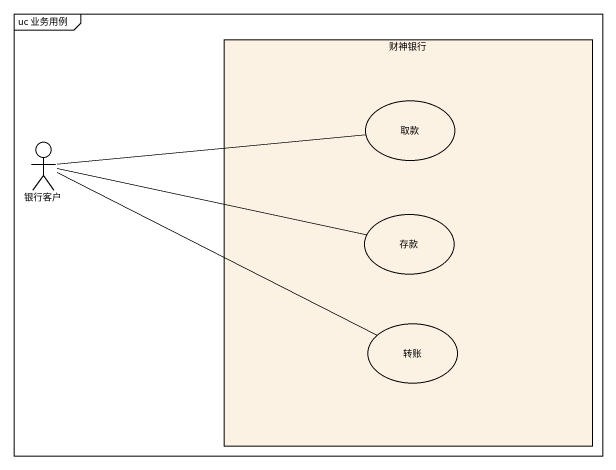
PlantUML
@startuml
mainframe uc 业务用例
rectangle 财神银行 #FCF2E3 {
  usecase 取款 #FCF2E3
  usecase 存款 #FCF2E3
  usecase 转账 #FCF2E3
}
actor 银行客户
银行客户 -right- 取款
银行客户 -right- 存款
银行客户 -right- 转账
@enduml
